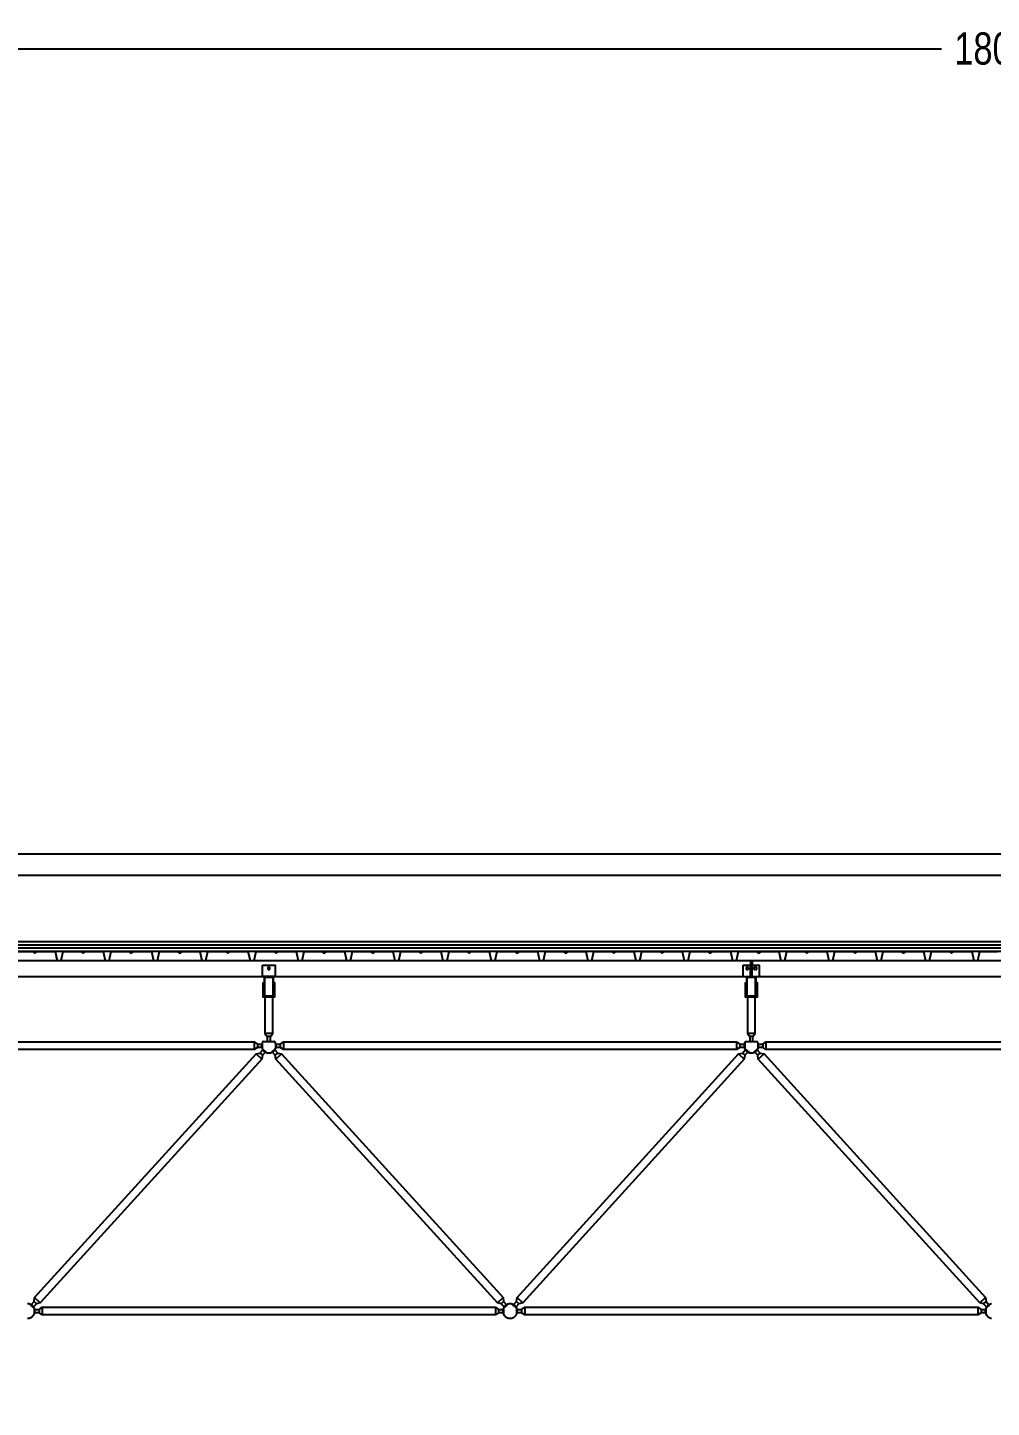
# Model space of a CAD drawing. Header units: centimetres. Extents: x 77182 to 116086, y 20619 to 33555.
# Drawn here: x 105165 to 105764, y 22503 to 23362 of the extents above; entities that cross this region are included whole.
import ezdxf

# ---------------------------------------------------------------- set-up
doc = ezdxf.new("R2010")
doc.units = ezdxf.units.CM
doc.header["$LTSCALE"] = 100
doc.linetypes.add('HIDDEN', pattern=[9.525, 6.35, -3.175])
for name, color, linetype in [('A-ANNO-DIMS', 187, 'Continuous'), ('A-ELEV-02', 253, 'Continuous'), ('A-ELEV-04', 250, 'Continuous'), ('A-WALL-INSL', 249, 'Continuous'), ('A-WALL-SNWPNL', 200, 'Continuous'), ('S-STEL', 3, 'Continuous')]:
    doc.layers.add(name, color=color, linetype=linetype)
doc.styles.add('Fields_100', font='act_simplex.shx', dxfattribs={"width": 0.8, "height": 20})
doc.linetypes.add('BATTING', pattern='A,0.00254,-2.54,[134,ltypeshp.shx,S=2.54,R=0,X=-2.54,Y=0],-5.08,[134,ltypeshp.shx,S=2.54,R=180,X=2.54,Y=0],-2.54', length=10.16254)
doc.dimstyles.new('FIELDS_100', dxfattribs={"dimscale": 0, "dimtxt": 20, "dimasz": 5, "dimexe": 5, "dimexo": 5, "dimgap": 5, "dimtad": 0, "dimdec": 0, "dimzin": 0, "dimdsep": 46, "dimtxsty": 'Fields_100', "dimblk": 'DOT', "dimcen": 0.09, "dimclrt": 50, "dimadec": 0, "dimazin": 0, "dimtfac": 1, "dimtdec": 0, "dimtix": 1, "dimtofl": 0, "dimtmove": 1, "dimatfit": 3, "dimfxl": 5, "dimfxlon": 1, "dimtolj": 1, "dimtzin": 0, "dimarcsym": 0})

# ---------------------------------------------------------------- blocks, each defined once
blk = doc.blocks.new('_Dot')
at = {"color": 0, "linetype": 'ByBlock', "lineweight": -2}
blk.add_line((-0.5, 0), (-1, 0), dxfattribs=at)
at = {"color": 0, "linetype": 'ByBlock', "const_width": 0.5}
blk.add_lwpolyline([(-0.25, 0, 1), (0.25, 0, 1)], format="xyb", close=True, dxfattribs=at)
blk = doc.blocks.new('*D18')
at = {"layer": 'A-ANNO-DIMS', "color": 0, "lineweight": -2, "transparency": 16777216}
for p, q in [((104864.7, 23343.48), (104864.7, 23353.48)), ((106664.7, 23343.48), (106664.7, 23353.48)), ((104869.7, 23348.48), (105733.03, 23348.48)), ((106659.7, 23348.48), (105796.36, 23348.48))]:
    blk.add_line(p, q, dxfattribs=at)
at = {"layer": 'DEFPOINTS', "color": 0, "transparency": 16777216}
for p in [(106664.7, 23348.48), (104864.7, 22503.48), (106664.7, 22503.48)]:
    blk.add_point(p, dxfattribs=at)
at = {"layer": 'A-ANNO-DIMS', "color": 0, "lineweight": -2, "transparency": 16777216, "xscale": 5, "yscale": 5, "zscale": 5, "rotation": 180}
blk.add_blockref('_Dot', (104864.7, 23348.48), dxfattribs=at)
at = {"layer": 'A-ANNO-DIMS', "color": 0, "lineweight": -2, "transparency": 16777216, "xscale": 5, "yscale": 5, "zscale": 5}
blk.add_blockref('_Dot', (106664.7, 23348.48), dxfattribs=at)
at = {"layer": 'A-ANNO-DIMS', "color": 50, "transparency": 16777216, "insert": (105764.7, 23348.48), "char_height": 20, "attachment_point": 5, "style": 'Fields_100'}
blk.add_mtext('\\A1;1800', dxfattribs=at)

msp = doc.modelspace()

# ---------------------------------------------------------------- linework, layer by layer
at = {"layer": 'A-ELEV-02'}
for points in [[(103019.7, 22781.49), (112087.2, 22781.49)], [(105614.2, 22781.49), (105614.2, 22778.49)], [(105615.2, 22781.49), (105615.2, 22778.49)], [(105616.9, 22777.19), (105616.88, 22777.19), (105616.87, 22777.19), (105616.85, 22777.18), (105616.83, 22777.18), (105616.82, 22777.18), (105616.8, 22777.18), (105616.79, 22777.18), (105616.77, 22777.17), (105616.75, 22777.17), (105616.74, 22777.17), (105616.72, 22777.16), (105616.7, 22777.16), (105616.69, 22777.15), (105616.67, 22777.15), (105616.66, 22777.14), (105616.64, 22777.14), (105616.62, 22777.13), (105616.61, 22777.12), (105616.59, 22777.12), (105616.58, 22777.11), (105616.56, 22777.1), (105616.54, 22777.09), (105616.53, 22777.08), (105616.51, 22777.07), (105616.5, 22777.06), (105616.48, 22777.05), (105616.47, 22777.04), (105616.46, 22777.03), (105616.44, 22777.02), (105616.43, 22777.01), (105616.42, 22776.99), (105616.4, 22776.98), (105616.39, 22776.97), (105616.38, 22776.96), (105616.37, 22776.94), (105616.35, 22776.93), (105616.34, 22776.91), (105616.33, 22776.9), (105616.32, 22776.88), (105616.31, 22776.87), (105616.3, 22776.85), (105616.29, 22776.84), (105616.28, 22776.82), (105616.28, 22776.81), (105616.27, 22776.79), (105616.26, 22776.78), (105616.25, 22776.76), (105616.25, 22776.74), (105616.24, 22776.73), (105616.23, 22776.71), (105616.23, 22776.7), (105616.22, 22776.68), (105616.22, 22776.66), (105616.22, 22776.65), (105616.21, 22776.63), (105616.21, 22776.61), (105616.21, 22776.6), (105616.2, 22776.58), (105616.2, 22776.57), (105616.2, 22776.55), (105616.2, 22776.53), (105616.2, 22776.52), (105616.2, 22776.5), (105616.2, 22776.49), (105616.2, 22776.47), (105616.2, 22776.46), (105616.2, 22776.44), (105616.2, 22776.42), (105616.2, 22776.41), (105616.2, 22776.39), (105616.21, 22776.38), (105616.21, 22776.36), (105616.21, 22776.34), (105616.22, 22776.33), (105616.22, 22776.31), (105616.22, 22776.29), (105616.23, 22776.28), (105616.23, 22776.26), (105616.24, 22776.25), (105616.25, 22776.23), (105616.25, 22776.21), (105616.26, 22776.2), (105616.27, 22776.18), (105616.28, 22776.16), (105616.28, 22776.15), (105616.29, 22776.13), (105616.3, 22776.12), (105616.31, 22776.1), (105616.32, 22776.09), (105616.33, 22776.07), (105616.34, 22776.06), (105616.35, 22776.05), (105616.37, 22776.03), (105616.38, 22776.02), (105616.39, 22776), (105616.4, 22775.99), (105616.42, 22775.98), (105616.43, 22775.97), (105616.44, 22775.95), (105616.46, 22775.94), (105616.47, 22775.93), (105616.48, 22775.92), (105616.5, 22775.91), (105616.51, 22775.9), (105616.53, 22775.89), (105616.54, 22775.88), (105616.56, 22775.87), (105616.58, 22775.86), (105616.59, 22775.86), (105616.61, 22775.85), (105616.62, 22775.84), (105616.64, 22775.84), (105616.66, 22775.83), (105616.67, 22775.82), (105616.69, 22775.82), (105616.7, 22775.81), (105616.72, 22775.81), (105616.74, 22775.81), (105616.75, 22775.8), (105616.77, 22775.8), (105616.79, 22775.8), (105616.8, 22775.79), (105616.82, 22775.79), (105616.83, 22775.79), (105616.85, 22775.79), (105616.87, 22775.79), (105616.88, 22775.79), (105616.9, 22775.79)], [(105617.5, 22777.19), (105616.9, 22777.19)], [(105617.5, 22775.79), (105616.9, 22775.79)], [(105617.5, 22775.79), (105617.51, 22775.79), (105617.53, 22775.79), (105617.54, 22775.79), (105617.56, 22775.79), (105617.58, 22775.79), (105617.59, 22775.79), (105617.61, 22775.8), (105617.62, 22775.8), (105617.64, 22775.8), (105617.66, 22775.81), (105617.67, 22775.81), (105617.69, 22775.81), (105617.71, 22775.82), (105617.72, 22775.82), (105617.74, 22775.83), (105617.76, 22775.84), (105617.77, 22775.84), (105617.79, 22775.85), (105617.8, 22775.86), (105617.82, 22775.86), (105617.83, 22775.87), (105617.85, 22775.88), (105617.87, 22775.89), (105617.88, 22775.9), (105617.9, 22775.91), (105617.91, 22775.92), (105617.92, 22775.93), (105617.94, 22775.94), (105617.95, 22775.95), (105617.97, 22775.97), (105617.98, 22775.98), (105617.99, 22775.99), (105618.01, 22776), (105618.02, 22776.02), (105618.03, 22776.03), (105618.04, 22776.05), (105618.05, 22776.06), (105618.06, 22776.07), (105618.07, 22776.09), (105618.08, 22776.1), (105618.09, 22776.12), (105618.1, 22776.13), (105618.11, 22776.15), (105618.12, 22776.16), (105618.13, 22776.18), (105618.13, 22776.2), (105618.14, 22776.21), (105618.15, 22776.23), (105618.15, 22776.25), (105618.16, 22776.26), (105618.17, 22776.28), (105618.17, 22776.29), (105618.17, 22776.31), (105618.18, 22776.33), (105618.18, 22776.34), (105618.19, 22776.36), (105618.19, 22776.38), (105618.19, 22776.39), (105618.19, 22776.41), (105618.19, 22776.42), (105618.2, 22776.44), (105618.2, 22776.46), (105618.2, 22776.47), (105618.2, 22776.49), (105618.2, 22776.5), (105618.2, 22776.52), (105618.2, 22776.53), (105618.19, 22776.55), (105618.19, 22776.57), (105618.19, 22776.58), (105618.19, 22776.6), (105618.19, 22776.61), (105618.18, 22776.63), (105618.18, 22776.65), (105618.17, 22776.66), (105618.17, 22776.68), (105618.17, 22776.7), (105618.16, 22776.71), (105618.15, 22776.73), (105618.15, 22776.74), (105618.14, 22776.76), (105618.13, 22776.78), (105618.13, 22776.79), (105618.12, 22776.81), (105618.11, 22776.82), (105618.1, 22776.84), (105618.09, 22776.85), (105618.08, 22776.87), (105618.07, 22776.88), (105618.06, 22776.9), (105618.05, 22776.91), (105618.04, 22776.93), (105618.03, 22776.94), (105618.02, 22776.96), (105618.01, 22776.97), (105617.99, 22776.98), (105617.98, 22776.99), (105617.97, 22777.01), (105617.95, 22777.02), (105617.94, 22777.03), (105617.92, 22777.04), (105617.91, 22777.05), (105617.9, 22777.06), (105617.88, 22777.07), (105617.87, 22777.08), (105617.85, 22777.09), (105617.83, 22777.1), (105617.82, 22777.11), (105617.8, 22777.12), (105617.79, 22777.12), (105617.77, 22777.13), (105617.76, 22777.14), (105617.74, 22777.14), (105617.72, 22777.15), (105617.71, 22777.15), (105617.69, 22777.16), (105617.67, 22777.16), (105617.66, 22777.17), (105617.64, 22777.17), (105617.62, 22777.17), (105617.61, 22777.18), (105617.59, 22777.18), (105617.58, 22777.18), (105617.56, 22777.18), (105617.54, 22777.18), (105617.53, 22777.19), (105617.51, 22777.19), (105617.5, 22777.19)], [(103019.7, 22771.49), (112087.2, 22771.49)], [(105318.7, 22771.49), (105310.7, 22771.49)], [(105609.7, 22771.49), (105619.7, 22771.49)], [(105311.1, 22765.89), (105311.6, 22765.89)], [(105311.1, 22764.49), (105311.6, 22764.49)], [(105312.28, 22758.69), (105312.28, 22736.09), (105313.7, 22734.09), (105313.7, 22731.09)], [(105315.7, 22731.09), (105315.7, 22734.09), (105317.11, 22736.09), (105317.11, 22758.69)], [(105317.8, 22765.89), (105318.3, 22765.89)], [(105317.8, 22764.49), (105318.3, 22764.49)], [(105611.1, 22765.89), (105611.6, 22765.89)], [(105611.1, 22764.49), (105611.6, 22764.49)], [(105612.28, 22758.69), (105612.28, 22736.09), (105613.7, 22734.09), (105613.7, 22731.09)], [(105615.7, 22731.09), (105615.7, 22734.09), (105617.11, 22736.09), (105617.11, 22758.69)], [(105617.8, 22765.89), (105618.3, 22765.89)], [(105617.8, 22764.49), (105618.3, 22764.49)], [(105317.11, 22736.09), (105312.28, 22736.09)], [(105315.7, 22734.09), (105313.7, 22734.09)], [(105617.11, 22736.09), (105612.28, 22736.09)], [(105615.7, 22734.09), (105613.7, 22734.09)], [(105018.8, 22729.39), (105021.8, 22729.39), (105023.8, 22730.8), (105305.6, 22730.8), (105307.6, 22729.39), (105310.6, 22729.39)], [(105310.6, 22727.39), (105307.6, 22727.39), (105305.6, 22725.97), (105023.8, 22725.97), (105021.8, 22727.39), (105018.8, 22727.39)], [(105305.6, 22730.8), (105305.6, 22725.97)], [(105306.79, 22723.28), (105310.36, 22720.03)], [(105307.6, 22729.39), (105307.6, 22727.39)], [(105309.18, 22723.81), (105310.66, 22722.46)], [(105311.1, 22731.09), (105311.01, 22730.97), (105310.93, 22730.84), (105310.85, 22730.71), (105310.77, 22730.58), (105310.7, 22730.45), (105310.63, 22730.31), (105310.56, 22730.17), (105310.51, 22730.02), (105310.45, 22729.88), (105310.43, 22729.8), (105310.4, 22729.73), (105310.38, 22729.65), (105310.36, 22729.57), (105310.34, 22729.5), (105310.32, 22729.42), (105310.3, 22729.34), (105310.28, 22729.26), (105310.27, 22729.19), (105310.26, 22729.11), (105310.24, 22729.03), (105310.23, 22728.95), (105310.22, 22728.87), (105310.22, 22728.79), (105310.21, 22728.71), (105310.2, 22728.63), (105310.2, 22728.55), (105310.2, 22728.47), (105310.2, 22728.39), (105310.2, 22728.31), (105310.2, 22728.23), (105310.2, 22728.15), (105310.21, 22728.07), (105310.21, 22727.99), (105310.22, 22727.92), (105310.23, 22727.84), (105310.24, 22727.76), (105310.25, 22727.68), (105310.28, 22727.53), (105310.31, 22727.37), (105310.35, 22727.22), (105310.39, 22727.07), (105310.44, 22726.93), (105310.49, 22726.79), (105310.55, 22726.65), (105310.61, 22726.51), (105310.67, 22726.37), (105310.74, 22726.24), (105310.81, 22726.11), (105310.89, 22725.98), (105310.98, 22725.86), (105311.07, 22725.73), (105311.16, 22725.61), (105311.26, 22725.49), (105311.36, 22725.37), (105311.47, 22725.25), (105311.52, 22725.2), (105311.58, 22725.14), (105311.64, 22725.09), (105311.69, 22725.04), (105311.75, 22724.98), (105311.81, 22724.93), (105311.88, 22724.88), (105311.94, 22724.83), (105312, 22724.78), (105312.07, 22724.74), (105312.13, 22724.69), (105312.2, 22724.65), (105312.26, 22724.6), (105312.33, 22724.56), (105312.4, 22724.52), (105312.47, 22724.48), (105312.54, 22724.44), (105312.61, 22724.4), (105312.68, 22724.36), (105312.75, 22724.33), (105312.82, 22724.3), (105312.9, 22724.26), (105312.97, 22724.23), (105313.04, 22724.2), (105313.12, 22724.17), (105313.19, 22724.15), (105313.27, 22724.12), (105313.34, 22724.1), (105313.49, 22724.05), (105313.64, 22724.01), (105313.79, 22723.98), (105313.95, 22723.95), (105314.1, 22723.93), (105314.25, 22723.91), (105314.4, 22723.9), (105314.55, 22723.89), (105314.7, 22723.89), (105314.85, 22723.89), (105315, 22723.9), (105315.15, 22723.91), (105315.3, 22723.93), (105315.45, 22723.95), (105315.6, 22723.98), (105315.75, 22724.01), (105315.9, 22724.05), (105316.05, 22724.1), (105316.13, 22724.12), (105316.2, 22724.15), (105316.28, 22724.17), (105316.35, 22724.2), (105316.43, 22724.23), (105316.5, 22724.26), (105316.57, 22724.3), (105316.64, 22724.33), (105316.71, 22724.36), (105316.79, 22724.4), (105316.86, 22724.44), (105316.93, 22724.48), (105316.99, 22724.52), (105317.06, 22724.56), (105317.13, 22724.6), (105317.2, 22724.65), (105317.26, 22724.69), (105317.33, 22724.74), (105317.39, 22724.78), (105317.46, 22724.83), (105317.52, 22724.88), (105317.58, 22724.93), (105317.64, 22724.98), (105317.7, 22725.04), (105317.76, 22725.09), (105317.82, 22725.14), (105317.87, 22725.2), (105317.93, 22725.25), (105318.04, 22725.37), (105318.14, 22725.49), (105318.24, 22725.61), (105318.33, 22725.73), (105318.42, 22725.86), (105318.5, 22725.98), (105318.58, 22726.11), (105318.65, 22726.24), (105318.72, 22726.37), (105318.79, 22726.51), (105318.85, 22726.65), (105318.9, 22726.79), (105318.95, 22726.93), (105319, 22727.07), (105319.04, 22727.22), (105319.08, 22727.37), (105319.11, 22727.53), (105319.14, 22727.68), (105319.15, 22727.76), (105319.16, 22727.84), (105319.17, 22727.92), (105319.18, 22727.99), (105319.19, 22728.07), (105319.19, 22728.15), (105319.19, 22728.23), (105319.2, 22728.31), (105319.2, 22728.39), (105319.2, 22728.47), (105319.19, 22728.55), (105319.19, 22728.63), (105319.19, 22728.71), (105319.18, 22728.79), (105319.17, 22728.87), (105319.16, 22728.95), (105319.15, 22729.03), (105319.14, 22729.11), (105319.13, 22729.19), (105319.11, 22729.26), (105319.09, 22729.34), (105319.08, 22729.42), (105319.06, 22729.5), (105319.04, 22729.57), (105319.02, 22729.65), (105318.99, 22729.73), (105318.97, 22729.8), (105318.94, 22729.88), (105318.89, 22730.02), (105318.83, 22730.17), (105318.77, 22730.31), (105318.7, 22730.45), (105318.63, 22730.58), (105318.55, 22730.71), (105318.47, 22730.84), (105318.38, 22730.97), (105318.3, 22731.09)], [(105310.57, 22726.6), (105313.31, 22724.11)], [(105310.6, 22730.24), (105310.6, 22726.53)], [(105311.1, 22731.09), (105318.3, 22731.09)], [(105316.08, 22724.11), (105318.83, 22726.6)], [(105318.73, 22722.46), (105320.21, 22723.81)], [(105318.8, 22729.39), (105321.8, 22729.39), (105323.8, 22730.8), (105605.6, 22730.8), (105607.6, 22729.39), (105610.6, 22729.39)], [(105318.8, 22730.24), (105318.8, 22726.53)], [(105610.6, 22727.39), (105607.6, 22727.39), (105605.6, 22725.97), (105323.8, 22725.97), (105321.8, 22727.39), (105318.8, 22727.39)], [(105319.03, 22720.03), (105322.61, 22723.28)], [(105321.8, 22729.39), (105321.8, 22727.39)], [(105323.8, 22730.8), (105323.8, 22725.97)], [(105605.6, 22730.8), (105605.6, 22725.97)], [(105606.79, 22723.28), (105610.36, 22720.03)], [(105607.6, 22729.39), (105607.6, 22727.39)], [(105609.18, 22723.81), (105610.66, 22722.46)], [(105611.1, 22731.09), (105611.01, 22730.97), (105610.93, 22730.84), (105610.85, 22730.71), (105610.77, 22730.58), (105610.7, 22730.45), (105610.63, 22730.31), (105610.56, 22730.17), (105610.51, 22730.02), (105610.45, 22729.88), (105610.43, 22729.8), (105610.4, 22729.73), (105610.38, 22729.65), (105610.36, 22729.57), (105610.34, 22729.5), (105610.32, 22729.42), (105610.3, 22729.34), (105610.28, 22729.26), (105610.27, 22729.19), (105610.26, 22729.11), (105610.24, 22729.03), (105610.23, 22728.95), (105610.22, 22728.87), (105610.22, 22728.79), (105610.21, 22728.71), (105610.2, 22728.63), (105610.2, 22728.55), (105610.2, 22728.47), (105610.2, 22728.39), (105610.2, 22728.31), (105610.2, 22728.23), (105610.2, 22728.15), (105610.21, 22728.07), (105610.21, 22727.99), (105610.22, 22727.92), (105610.23, 22727.84), (105610.24, 22727.76), (105610.25, 22727.68), (105610.28, 22727.53), (105610.31, 22727.37), (105610.35, 22727.22), (105610.39, 22727.07), (105610.44, 22726.93), (105610.49, 22726.79), (105610.55, 22726.65), (105610.61, 22726.51), (105610.67, 22726.37), (105610.74, 22726.24), (105610.81, 22726.11), (105610.89, 22725.98), (105610.98, 22725.86), (105611.07, 22725.73), (105611.16, 22725.61), (105611.26, 22725.49), (105611.36, 22725.37), (105611.47, 22725.25), (105611.52, 22725.2), (105611.58, 22725.14), (105611.64, 22725.09), (105611.69, 22725.04), (105611.75, 22724.98), (105611.81, 22724.93), (105611.88, 22724.88), (105611.94, 22724.83), (105612, 22724.78), (105612.07, 22724.74), (105612.13, 22724.69), (105612.2, 22724.65), (105612.26, 22724.6), (105612.33, 22724.56), (105612.4, 22724.52), (105612.47, 22724.48), (105612.54, 22724.44), (105612.61, 22724.4), (105612.68, 22724.36), (105612.75, 22724.33), (105612.82, 22724.3), (105612.9, 22724.26), (105612.97, 22724.23), (105613.04, 22724.2), (105613.12, 22724.17), (105613.19, 22724.15), (105613.27, 22724.12), (105613.34, 22724.1), (105613.49, 22724.05), (105613.64, 22724.01), (105613.79, 22723.98), (105613.95, 22723.95), (105614.1, 22723.93), (105614.25, 22723.91), (105614.4, 22723.9), (105614.55, 22723.89), (105614.7, 22723.89), (105614.85, 22723.89), (105615, 22723.9), (105615.15, 22723.91), (105615.3, 22723.93), (105615.45, 22723.95), (105615.6, 22723.98), (105615.75, 22724.01), (105615.9, 22724.05), (105616.05, 22724.1), (105616.13, 22724.12), (105616.2, 22724.15), (105616.28, 22724.17), (105616.35, 22724.2), (105616.43, 22724.23), (105616.5, 22724.26), (105616.57, 22724.3), (105616.64, 22724.33), (105616.71, 22724.36), (105616.79, 22724.4), (105616.86, 22724.44), (105616.93, 22724.48), (105616.99, 22724.52), (105617.06, 22724.56), (105617.13, 22724.6), (105617.2, 22724.65), (105617.26, 22724.69), (105617.33, 22724.74), (105617.39, 22724.78), (105617.46, 22724.83), (105617.52, 22724.88), (105617.58, 22724.93), (105617.64, 22724.98), (105617.7, 22725.04), (105617.76, 22725.09), (105617.82, 22725.14), (105617.87, 22725.2), (105617.93, 22725.25), (105618.04, 22725.37), (105618.14, 22725.49), (105618.24, 22725.61), (105618.33, 22725.73), (105618.42, 22725.86), (105618.5, 22725.98), (105618.58, 22726.11), (105618.65, 22726.24), (105618.72, 22726.37), (105618.79, 22726.51), (105618.85, 22726.65), (105618.9, 22726.79), (105618.95, 22726.93), (105619, 22727.07), (105619.04, 22727.22), (105619.08, 22727.37), (105619.11, 22727.53), (105619.14, 22727.68), (105619.15, 22727.76), (105619.16, 22727.84), (105619.17, 22727.92), (105619.18, 22727.99), (105619.19, 22728.07), (105619.19, 22728.15), (105619.19, 22728.23), (105619.2, 22728.31), (105619.2, 22728.39), (105619.2, 22728.47), (105619.19, 22728.55), (105619.19, 22728.63), (105619.19, 22728.71), (105619.18, 22728.79), (105619.17, 22728.87), (105619.16, 22728.95), (105619.15, 22729.03), (105619.14, 22729.11), (105619.13, 22729.19), (105619.11, 22729.26), (105619.09, 22729.34), (105619.08, 22729.42), (105619.06, 22729.5), (105619.04, 22729.57), (105619.02, 22729.65), (105618.99, 22729.73), (105618.97, 22729.8), (105618.94, 22729.88), (105618.89, 22730.02), (105618.83, 22730.17), (105618.77, 22730.31), (105618.7, 22730.45), (105618.63, 22730.58), (105618.55, 22730.71), (105618.47, 22730.84), (105618.38, 22730.97), (105618.3, 22731.09)], [(105610.57, 22726.6), (105613.31, 22724.11)], [(105610.6, 22730.24), (105610.6, 22726.53)], [(105611.1, 22731.09), (105618.3, 22731.09)], [(105616.08, 22724.11), (105618.83, 22726.6)], [(105618.73, 22722.46), (105620.21, 22723.81)], [(105618.8, 22729.39), (105621.8, 22729.39), (105623.8, 22730.8), (105905.6, 22730.8), (105907.6, 22729.39), (105910.6, 22729.39)], [(105618.8, 22730.24), (105618.8, 22726.53)], [(105910.6, 22727.39), (105907.6, 22727.39), (105905.6, 22725.97), (105623.8, 22725.97), (105621.8, 22727.39), (105618.8, 22727.39)], [(105619.03, 22720.03), (105622.61, 22723.28)], [(105621.8, 22729.39), (105621.8, 22727.39)], [(105623.8, 22730.8), (105623.8, 22725.97)], [(105168.73, 22569.31), (105170.21, 22567.97)], [(105169.03, 22571.74), (105172.61, 22568.5)], [(105456.79, 22568.5), (105460.36, 22571.74)], [(105459.18, 22567.97), (105460.66, 22569.31)], [(105468.73, 22569.31), (105470.21, 22567.97)], [(105469.03, 22571.74), (105472.61, 22568.5)], [(105756.79, 22568.5), (105760.36, 22571.74)], [(105759.18, 22567.97), (105760.66, 22569.31)], [(105164.7, 22558.89), (105164.8, 22558.89), (105164.9, 22558.89), (105165, 22558.9), (105165.1, 22558.9), (105165.2, 22558.92), (105165.31, 22558.93), (105165.41, 22558.94), (105165.52, 22558.96), (105165.62, 22558.98), (105165.73, 22559.01), (105165.83, 22559.03), (105165.94, 22559.06), (105166.04, 22559.09), (105166.15, 22559.13), (105166.25, 22559.16), (105166.35, 22559.2), (105166.46, 22559.25), (105166.56, 22559.29), (105166.66, 22559.34), (105166.76, 22559.39), (105166.86, 22559.44), (105166.96, 22559.5), (105167.06, 22559.56), (105167.16, 22559.62), (105167.26, 22559.68), (105167.35, 22559.75), (105167.44, 22559.82), (105167.53, 22559.89), (105167.62, 22559.97), (105167.71, 22560.04), (105167.8, 22560.12), (105167.88, 22560.2), (105167.96, 22560.29), (105168.04, 22560.37), (105168.12, 22560.46), (105168.19, 22560.55), (105168.26, 22560.64), (105168.33, 22560.73), (105168.4, 22560.83), (105168.46, 22560.92), (105168.53, 22561.02), (105168.58, 22561.12), (105168.64, 22561.22), (105168.69, 22561.32), (105168.75, 22561.42), (105168.79, 22561.52), (105168.84, 22561.63), (105168.88, 22561.73), (105168.92, 22561.83), (105168.96, 22561.94), (105168.99, 22562.04), (105169.02, 22562.15), (105169.05, 22562.25), (105169.08, 22562.36), (105169.1, 22562.46), (105169.12, 22562.57), (105169.14, 22562.67), (105169.16, 22562.78), (105169.17, 22562.88), (105169.18, 22562.98), (105169.19, 22563.08), (105169.19, 22563.19), (105169.2, 22563.29), (105169.2, 22563.39), (105169.2, 22563.49), (105169.19, 22563.59), (105169.19, 22563.69), (105169.18, 22563.79), (105169.17, 22563.89), (105169.16, 22564), (105169.14, 22564.1), (105169.12, 22564.21), (105169.1, 22564.31), (105169.08, 22564.41), (105169.05, 22564.52), (105169.02, 22564.62), (105168.99, 22564.73), (105168.96, 22564.83), (105168.92, 22564.94), (105168.88, 22565.04), (105168.84, 22565.15), (105168.79, 22565.25), (105168.75, 22565.35), (105168.69, 22565.45), (105168.64, 22565.55), (105168.58, 22565.65), (105168.53, 22565.75), (105168.46, 22565.85), (105168.4, 22565.94), (105168.33, 22566.04), (105168.26, 22566.13), (105168.19, 22566.22), (105168.12, 22566.31), (105168.04, 22566.4), (105167.96, 22566.49), (105167.88, 22566.57), (105167.8, 22566.65), (105167.71, 22566.73), (105167.62, 22566.81), (105167.53, 22566.88), (105167.44, 22566.95), (105167.35, 22567.02), (105167.26, 22567.09), (105167.16, 22567.15), (105167.06, 22567.21), (105166.96, 22567.27), (105166.86, 22567.33), (105166.76, 22567.38), (105166.66, 22567.43), (105166.56, 22567.48), (105166.46, 22567.53), (105166.35, 22567.57), (105166.25, 22567.61), (105166.15, 22567.65), (105166.04, 22567.68), (105165.94, 22567.71), (105165.83, 22567.74), (105165.73, 22567.77), (105165.62, 22567.79), (105165.52, 22567.81), (105165.41, 22567.83), (105165.31, 22567.84), (105165.2, 22567.86), (105165.1, 22567.87), (105165, 22567.88), (105164.9, 22567.88), (105164.8, 22567.89), (105164.7, 22567.89)], [(105166.08, 22567.67), (105168.83, 22565.17)], [(105168.8, 22564.39), (105171.8, 22564.39), (105173.8, 22565.8), (105455.6, 22565.8), (105457.6, 22564.39), (105460.6, 22564.39)], [(105168.8, 22565.24), (105168.8, 22561.53)], [(105460.6, 22562.39), (105457.6, 22562.39), (105455.6, 22560.97), (105173.8, 22560.97), (105171.8, 22562.39), (105168.8, 22562.39)], [(105171.8, 22564.39), (105171.8, 22562.39)], [(105173.8, 22565.8), (105173.8, 22560.97)], [(105455.6, 22565.8), (105455.6, 22560.97)], [(105457.6, 22564.39), (105457.6, 22562.39)], [(105460.57, 22565.17), (105463.31, 22567.67)], [(105460.6, 22565.24), (105460.6, 22561.53)], [(105466.08, 22567.67), (105468.83, 22565.17)], [(105468.8, 22564.39), (105471.8, 22564.39), (105473.8, 22565.8), (105755.6, 22565.8), (105757.6, 22564.39), (105760.6, 22564.39)], [(105468.8, 22565.24), (105468.8, 22561.53)], [(105760.6, 22562.39), (105757.6, 22562.39), (105755.6, 22560.97), (105473.8, 22560.97), (105471.8, 22562.39), (105468.8, 22562.39)], [(105471.8, 22564.39), (105471.8, 22562.39)], [(105473.8, 22565.8), (105473.8, 22560.97)], [(105755.6, 22565.8), (105755.6, 22560.97)], [(105757.6, 22564.39), (105757.6, 22562.39)], [(105764.09, 22567.84), (105763.98, 22567.83), (105763.88, 22567.81), (105763.77, 22567.79), (105763.67, 22567.77), (105763.56, 22567.74), (105763.46, 22567.71), (105763.35, 22567.68), (105763.25, 22567.65), (105763.15, 22567.61), (105763.04, 22567.57), (105762.94, 22567.53), (105762.83, 22567.48), (105762.73, 22567.43), (105762.63, 22567.38), (105762.53, 22567.33), (105762.43, 22567.27), (105762.33, 22567.21), (105762.24, 22567.15), (105762.14, 22567.09), (105762.04, 22567.02), (105761.95, 22566.95), (105761.86, 22566.88), (105761.77, 22566.81), (105761.68, 22566.73), (105761.6, 22566.65), (105761.52, 22566.57), (105761.43, 22566.49), (105761.36, 22566.4), (105761.28, 22566.31), (105761.2, 22566.22), (105761.13, 22566.13), (105761.06, 22566.04), (105761, 22565.94), (105760.93, 22565.85), (105760.87, 22565.75), (105760.81, 22565.65), (105760.75, 22565.55), (105760.7, 22565.45), (105760.65, 22565.35), (105760.6, 22565.25), (105760.56, 22565.15), (105760.51, 22565.04), (105760.47, 22564.94), (105760.44, 22564.83), (105760.4, 22564.73), (105760.37, 22564.62), (105760.34, 22564.52), (105760.32, 22564.41), (105760.29, 22564.31), (105760.27, 22564.21), (105760.25, 22564.1), (105760.24, 22564), (105760.23, 22563.89), (105760.22, 22563.79), (105760.21, 22563.69), (105760.2, 22563.59), (105760.2, 22563.49), (105760.2, 22563.39), (105760.2, 22563.29), (105760.2, 22563.19), (105760.21, 22563.08), (105760.22, 22562.98), (105760.23, 22562.88), (105760.24, 22562.78), (105760.25, 22562.67), (105760.27, 22562.57), (105760.29, 22562.46), (105760.32, 22562.36), (105760.34, 22562.25), (105760.37, 22562.15), (105760.4, 22562.04), (105760.44, 22561.94), (105760.47, 22561.83), (105760.51, 22561.73), (105760.56, 22561.63), (105760.6, 22561.52), (105760.65, 22561.42), (105760.7, 22561.32), (105760.75, 22561.22), (105760.81, 22561.12), (105760.87, 22561.02), (105760.93, 22560.92), (105761, 22560.83), (105761.06, 22560.73), (105761.13, 22560.64), (105761.2, 22560.55), (105761.28, 22560.46), (105761.36, 22560.37), (105761.43, 22560.29), (105761.52, 22560.2), (105761.6, 22560.12), (105761.68, 22560.04), (105761.77, 22559.97), (105761.86, 22559.89), (105761.95, 22559.82), (105762.04, 22559.75), (105762.14, 22559.68), (105762.24, 22559.62), (105762.33, 22559.56), (105762.43, 22559.5), (105762.53, 22559.44), (105762.63, 22559.39), (105762.73, 22559.34), (105762.83, 22559.29), (105762.94, 22559.25), (105763.04, 22559.2), (105763.15, 22559.16), (105763.25, 22559.13), (105763.35, 22559.09), (105763.46, 22559.06), (105763.56, 22559.03), (105763.67, 22559.01), (105763.77, 22558.98), (105763.88, 22558.96), (105763.98, 22558.94), (105764.09, 22558.93)], [(105760.57, 22565.17), (105763.31, 22567.67)], [(105760.6, 22565.24), (105760.6, 22561.53)]]:
    msp.add_lwpolyline(points, dxfattribs=at)
for points in [[(105310.7, 22778.49), (105318.7, 22778.49), (105318.7, 22771.19), (105310.7, 22771.19)], [(105315.4, 22776.49), (105315.4, 22776.5), (105315.4, 22776.52), (105315.4, 22776.53), (105315.39, 22776.55), (105315.39, 22776.57), (105315.39, 22776.58), (105315.39, 22776.6), (105315.39, 22776.61), (105315.38, 22776.63), (105315.38, 22776.65), (105315.37, 22776.66), (105315.37, 22776.68), (105315.37, 22776.7), (105315.36, 22776.71), (105315.35, 22776.73), (105315.35, 22776.74), (105315.34, 22776.76), (105315.33, 22776.78), (105315.33, 22776.79), (105315.32, 22776.81), (105315.31, 22776.82), (105315.3, 22776.84), (105315.29, 22776.85), (105315.28, 22776.87), (105315.27, 22776.88), (105315.26, 22776.9), (105315.25, 22776.91), (105315.24, 22776.93), (105315.23, 22776.94), (105315.22, 22776.96), (105315.21, 22776.97), (105315.19, 22776.98), (105315.18, 22776.99), (105315.17, 22777.01), (105315.15, 22777.02), (105315.14, 22777.03), (105315.12, 22777.04), (105315.11, 22777.05), (105315.1, 22777.06), (105315.08, 22777.07), (105315.07, 22777.08), (105315.05, 22777.09), (105315.03, 22777.1), (105315.02, 22777.11), (105315, 22777.12), (105314.99, 22777.12), (105314.97, 22777.13), (105314.96, 22777.14), (105314.94, 22777.14), (105314.92, 22777.15), (105314.91, 22777.15), (105314.89, 22777.16), (105314.87, 22777.16), (105314.86, 22777.17), (105314.84, 22777.17), (105314.82, 22777.17), (105314.81, 22777.18), (105314.79, 22777.18), (105314.78, 22777.18), (105314.76, 22777.18), (105314.74, 22777.19), (105314.73, 22777.19), (105314.71, 22777.19), (105314.7, 22777.19), (105314.68, 22777.19), (105314.67, 22777.19), (105314.65, 22777.19), (105314.63, 22777.18), (105314.62, 22777.18), (105314.6, 22777.18), (105314.59, 22777.18), (105314.57, 22777.17), (105314.55, 22777.17), (105314.54, 22777.17), (105314.52, 22777.16), (105314.5, 22777.16), (105314.49, 22777.15), (105314.47, 22777.15), (105314.46, 22777.14), (105314.44, 22777.14), (105314.42, 22777.13), (105314.41, 22777.12), (105314.39, 22777.12), (105314.38, 22777.11), (105314.36, 22777.1), (105314.34, 22777.09), (105314.33, 22777.08), (105314.31, 22777.07), (105314.3, 22777.06), (105314.28, 22777.05), (105314.27, 22777.04), (105314.26, 22777.03), (105314.24, 22777.02), (105314.23, 22777.01), (105314.22, 22776.99), (105314.2, 22776.98), (105314.19, 22776.97), (105314.18, 22776.96), (105314.17, 22776.94), (105314.15, 22776.93), (105314.14, 22776.91), (105314.13, 22776.9), (105314.12, 22776.88), (105314.11, 22776.87), (105314.1, 22776.85), (105314.09, 22776.84), (105314.08, 22776.82), (105314.08, 22776.81), (105314.07, 22776.79), (105314.06, 22776.78), (105314.05, 22776.76), (105314.05, 22776.74), (105314.04, 22776.73), (105314.03, 22776.71), (105314.03, 22776.7), (105314.02, 22776.68), (105314.02, 22776.66), (105314.02, 22776.65), (105314.01, 22776.63), (105314.01, 22776.61), (105314.01, 22776.6), (105314, 22776.58), (105314, 22776.57), (105314, 22776.55), (105314, 22776.53), (105314, 22776.52), (105314, 22776.5), (105314, 22776.49), (105314, 22776.47), (105314, 22776.46), (105314, 22776.44), (105314, 22776.42), (105314, 22776.41), (105314, 22776.39), (105314.01, 22776.38), (105314.01, 22776.36), (105314.01, 22776.34), (105314.02, 22776.33), (105314.02, 22776.31), (105314.02, 22776.29), (105314.03, 22776.28), (105314.03, 22776.26), (105314.04, 22776.25), (105314.05, 22776.23), (105314.05, 22776.21), (105314.06, 22776.2), (105314.07, 22776.18), (105314.08, 22776.17), (105314.08, 22776.15), (105314.09, 22776.13), (105314.1, 22776.12), (105314.11, 22776.1), (105314.12, 22776.09), (105314.13, 22776.07), (105314.14, 22776.06), (105314.15, 22776.05), (105314.17, 22776.03), (105314.18, 22776.02), (105314.19, 22776), (105314.2, 22775.99), (105314.22, 22775.98), (105314.23, 22775.97), (105314.24, 22775.95), (105314.26, 22775.94), (105314.27, 22775.93), (105314.28, 22775.92), (105314.3, 22775.91), (105314.31, 22775.9), (105314.33, 22775.89), (105314.34, 22775.88), (105314.36, 22775.87), (105314.38, 22775.86), (105314.39, 22775.86), (105314.41, 22775.85), (105314.42, 22775.84), (105314.44, 22775.84), (105314.46, 22775.83), (105314.47, 22775.82), (105314.49, 22775.82), (105314.5, 22775.81), (105314.52, 22775.81), (105314.54, 22775.81), (105314.55, 22775.8), (105314.57, 22775.8), (105314.59, 22775.8), (105314.6, 22775.79), (105314.62, 22775.79), (105314.63, 22775.79), (105314.65, 22775.79), (105314.67, 22775.79), (105314.68, 22775.79), (105314.7, 22775.79), (105314.71, 22775.79), (105314.73, 22775.79), (105314.74, 22775.79), (105314.76, 22775.79), (105314.78, 22775.79), (105314.79, 22775.79), (105314.81, 22775.8), (105314.82, 22775.8), (105314.84, 22775.8), (105314.86, 22775.81), (105314.87, 22775.81), (105314.89, 22775.81), (105314.91, 22775.82), (105314.92, 22775.82), (105314.94, 22775.83), (105314.96, 22775.84), (105314.97, 22775.84), (105314.99, 22775.85), (105315, 22775.86), (105315.02, 22775.86), (105315.03, 22775.87), (105315.05, 22775.88), (105315.07, 22775.89), (105315.08, 22775.9), (105315.1, 22775.91), (105315.11, 22775.92), (105315.12, 22775.93), (105315.14, 22775.94), (105315.15, 22775.95), (105315.17, 22775.97), (105315.18, 22775.98), (105315.19, 22775.99), (105315.21, 22776), (105315.22, 22776.02), (105315.23, 22776.03), (105315.24, 22776.05), (105315.25, 22776.06), (105315.26, 22776.07), (105315.27, 22776.09), (105315.28, 22776.1), (105315.29, 22776.12), (105315.3, 22776.13), (105315.31, 22776.15), (105315.32, 22776.17), (105315.33, 22776.18), (105315.33, 22776.2), (105315.34, 22776.21), (105315.35, 22776.23), (105315.35, 22776.25), (105315.36, 22776.26), (105315.37, 22776.28), (105315.37, 22776.29), (105315.37, 22776.31), (105315.38, 22776.33), (105315.38, 22776.34), (105315.39, 22776.36), (105315.39, 22776.38), (105315.39, 22776.39), (105315.39, 22776.41), (105315.39, 22776.42), (105315.4, 22776.44), (105315.4, 22776.46), (105315.4, 22776.47)], [(105609.7, 22778.49), (105619.7, 22778.49), (105619.7, 22771.19), (105609.7, 22771.19)], [(105612.9, 22776.49), (105612.9, 22776.5), (105612.9, 22776.52), (105612.9, 22776.53), (105612.89, 22776.55), (105612.89, 22776.57), (105612.89, 22776.58), (105612.89, 22776.6), (105612.89, 22776.61), (105612.88, 22776.63), (105612.88, 22776.65), (105612.87, 22776.66), (105612.87, 22776.68), (105612.87, 22776.7), (105612.86, 22776.71), (105612.85, 22776.73), (105612.85, 22776.74), (105612.84, 22776.76), (105612.83, 22776.78), (105612.83, 22776.79), (105612.82, 22776.81), (105612.81, 22776.82), (105612.8, 22776.84), (105612.79, 22776.85), (105612.78, 22776.87), (105612.77, 22776.88), (105612.76, 22776.9), (105612.75, 22776.91), (105612.74, 22776.93), (105612.73, 22776.94), (105612.72, 22776.96), (105612.71, 22776.97), (105612.69, 22776.98), (105612.68, 22776.99), (105612.67, 22777.01), (105612.65, 22777.02), (105612.64, 22777.03), (105612.62, 22777.04), (105612.61, 22777.05), (105612.6, 22777.06), (105612.58, 22777.07), (105612.57, 22777.08), (105612.55, 22777.09), (105612.53, 22777.1), (105612.52, 22777.11), (105612.5, 22777.12), (105612.49, 22777.12), (105612.47, 22777.13), (105612.46, 22777.14), (105612.44, 22777.14), (105612.42, 22777.15), (105612.41, 22777.15), (105612.39, 22777.16), (105612.37, 22777.16), (105612.36, 22777.17), (105612.34, 22777.17), (105612.32, 22777.17), (105612.31, 22777.18), (105612.29, 22777.18), (105612.28, 22777.18), (105612.26, 22777.18), (105612.24, 22777.18), (105612.23, 22777.19), (105612.21, 22777.19), (105612.2, 22777.19), (105612.18, 22777.19), (105612.17, 22777.19), (105612.15, 22777.18), (105612.13, 22777.18), (105612.12, 22777.18), (105612.1, 22777.18), (105612.09, 22777.18), (105612.07, 22777.17), (105612.05, 22777.17), (105612.04, 22777.17), (105612.02, 22777.16), (105612, 22777.16), (105611.99, 22777.15), (105611.97, 22777.15), (105611.96, 22777.14), (105611.94, 22777.14), (105611.92, 22777.13), (105611.91, 22777.12), (105611.89, 22777.12), (105611.88, 22777.11), (105611.86, 22777.1), (105611.84, 22777.09), (105611.83, 22777.08), (105611.81, 22777.07), (105611.8, 22777.06), (105611.78, 22777.05), (105611.77, 22777.04), (105611.76, 22777.03), (105611.74, 22777.02), (105611.73, 22777.01), (105611.72, 22776.99), (105611.7, 22776.98), (105611.69, 22776.97), (105611.68, 22776.96), (105611.67, 22776.94), (105611.65, 22776.93), (105611.64, 22776.91), (105611.63, 22776.9), (105611.62, 22776.88), (105611.61, 22776.87), (105611.6, 22776.85), (105611.59, 22776.84), (105611.58, 22776.82), (105611.58, 22776.81), (105611.57, 22776.79), (105611.56, 22776.78), (105611.55, 22776.76), (105611.55, 22776.74), (105611.54, 22776.73), (105611.53, 22776.71), (105611.53, 22776.7), (105611.52, 22776.68), (105611.52, 22776.66), (105611.52, 22776.65), (105611.51, 22776.63), (105611.51, 22776.61), (105611.51, 22776.6), (105611.5, 22776.58), (105611.5, 22776.57), (105611.5, 22776.55), (105611.5, 22776.53), (105611.5, 22776.52), (105611.5, 22776.5), (105611.5, 22776.49), (105611.5, 22776.47), (105611.5, 22776.46), (105611.5, 22776.44), (105611.5, 22776.42), (105611.5, 22776.41), (105611.5, 22776.39), (105611.51, 22776.38), (105611.51, 22776.36), (105611.51, 22776.34), (105611.52, 22776.33), (105611.52, 22776.31), (105611.52, 22776.29), (105611.53, 22776.28), (105611.53, 22776.26), (105611.54, 22776.25), (105611.55, 22776.23), (105611.55, 22776.21), (105611.56, 22776.2), (105611.57, 22776.18), (105611.58, 22776.16), (105611.58, 22776.15), (105611.59, 22776.13), (105611.6, 22776.12), (105611.61, 22776.1), (105611.62, 22776.09), (105611.63, 22776.07), (105611.64, 22776.06), (105611.65, 22776.05), (105611.67, 22776.03), (105611.68, 22776.02), (105611.69, 22776), (105611.7, 22775.99), (105611.72, 22775.98), (105611.73, 22775.97), (105611.74, 22775.95), (105611.76, 22775.94), (105611.77, 22775.93), (105611.78, 22775.92), (105611.8, 22775.91), (105611.81, 22775.9), (105611.83, 22775.89), (105611.84, 22775.88), (105611.86, 22775.87), (105611.88, 22775.86), (105611.89, 22775.86), (105611.91, 22775.85), (105611.92, 22775.84), (105611.94, 22775.84), (105611.96, 22775.83), (105611.97, 22775.82), (105611.99, 22775.82), (105612, 22775.81), (105612.02, 22775.81), (105612.04, 22775.81), (105612.05, 22775.8), (105612.07, 22775.8), (105612.09, 22775.8), (105612.1, 22775.79), (105612.12, 22775.79), (105612.13, 22775.79), (105612.15, 22775.79), (105612.17, 22775.79), (105612.18, 22775.79), (105612.2, 22775.79), (105612.21, 22775.79), (105612.23, 22775.79), (105612.24, 22775.79), (105612.26, 22775.79), (105612.28, 22775.79), (105612.29, 22775.79), (105612.31, 22775.8), (105612.32, 22775.8), (105612.34, 22775.8), (105612.36, 22775.81), (105612.37, 22775.81), (105612.39, 22775.81), (105612.41, 22775.82), (105612.42, 22775.82), (105612.44, 22775.83), (105612.46, 22775.84), (105612.47, 22775.84), (105612.49, 22775.85), (105612.5, 22775.86), (105612.52, 22775.86), (105612.53, 22775.87), (105612.55, 22775.88), (105612.57, 22775.89), (105612.58, 22775.9), (105612.6, 22775.91), (105612.61, 22775.92), (105612.62, 22775.93), (105612.64, 22775.94), (105612.65, 22775.95), (105612.67, 22775.97), (105612.68, 22775.98), (105612.69, 22775.99), (105612.71, 22776), (105612.72, 22776.02), (105612.73, 22776.03), (105612.74, 22776.05), (105612.75, 22776.06), (105612.76, 22776.07), (105612.77, 22776.09), (105612.78, 22776.1), (105612.79, 22776.12), (105612.8, 22776.13), (105612.81, 22776.15), (105612.82, 22776.16), (105612.83, 22776.18), (105612.83, 22776.2), (105612.84, 22776.21), (105612.85, 22776.23), (105612.85, 22776.25), (105612.86, 22776.26), (105612.87, 22776.28), (105612.87, 22776.29), (105612.87, 22776.31), (105612.88, 22776.33), (105612.88, 22776.34), (105612.89, 22776.36), (105612.89, 22776.38), (105612.89, 22776.39), (105612.89, 22776.41), (105612.89, 22776.42), (105612.9, 22776.44), (105612.9, 22776.46), (105612.9, 22776.47)], [(105311.1, 22767.69), (105311.6, 22767.69), (105311.6, 22759.19), (105317.8, 22759.19), (105317.8, 22767.69), (105318.3, 22767.69), (105318.3, 22758.69), (105311.1, 22758.69)], [(105611.1, 22767.69), (105611.6, 22767.69), (105611.6, 22759.19), (105617.8, 22759.19), (105617.8, 22767.69), (105618.3, 22767.69), (105618.3, 22758.69), (105611.1, 22758.69)], [(105166.72, 22567.09), (105168.73, 22569.31), (105169.03, 22571.74), (105306.79, 22723.28), (105309.18, 22723.81), (105311.2, 22726.03), (105312.68, 22724.68), (105310.66, 22722.46), (105310.36, 22720.03), (105172.61, 22568.5), (105170.21, 22567.97), (105168.2, 22565.75)], [(105461.2, 22565.75), (105459.18, 22567.97), (105456.79, 22568.5), (105319.03, 22720.03), (105318.73, 22722.46), (105316.72, 22724.68), (105318.2, 22726.03), (105320.21, 22723.81), (105322.61, 22723.28), (105460.36, 22571.74), (105460.66, 22569.31), (105462.68, 22567.09)], [(105466.72, 22567.09), (105468.73, 22569.31), (105469.03, 22571.74), (105606.79, 22723.28), (105609.18, 22723.81), (105611.2, 22726.03), (105612.68, 22724.68), (105610.66, 22722.46), (105610.36, 22720.03), (105472.61, 22568.5), (105470.21, 22567.97), (105468.2, 22565.75)], [(105761.2, 22565.75), (105759.18, 22567.97), (105756.79, 22568.5), (105619.03, 22720.03), (105618.73, 22722.46), (105616.72, 22724.68), (105618.2, 22726.03), (105620.21, 22723.81), (105622.61, 22723.28), (105760.36, 22571.74), (105760.66, 22569.31), (105762.68, 22567.09)], [(105469.2, 22563.39), (105469.2, 22563.49), (105469.19, 22563.59), (105469.19, 22563.69), (105469.18, 22563.79), (105469.17, 22563.89), (105469.16, 22564), (105469.14, 22564.1), (105469.12, 22564.21), (105469.1, 22564.31), (105469.08, 22564.41), (105469.05, 22564.52), (105469.02, 22564.62), (105468.99, 22564.73), (105468.96, 22564.83), (105468.92, 22564.94), (105468.88, 22565.04), (105468.84, 22565.15), (105468.79, 22565.25), (105468.75, 22565.35), (105468.69, 22565.45), (105468.64, 22565.55), (105468.58, 22565.65), (105468.53, 22565.75), (105468.46, 22565.85), (105468.4, 22565.94), (105468.33, 22566.04), (105468.26, 22566.13), (105468.19, 22566.22), (105468.12, 22566.31), (105468.04, 22566.4), (105467.96, 22566.49), (105467.88, 22566.57), (105467.8, 22566.65), (105467.71, 22566.73), (105467.62, 22566.81), (105467.53, 22566.88), (105467.44, 22566.95), (105467.35, 22567.02), (105467.26, 22567.09), (105467.16, 22567.15), (105467.06, 22567.21), (105466.96, 22567.27), (105466.86, 22567.33), (105466.76, 22567.38), (105466.66, 22567.43), (105466.56, 22567.48), (105466.46, 22567.53), (105466.35, 22567.57), (105466.25, 22567.61), (105466.15, 22567.65), (105466.04, 22567.68), (105465.94, 22567.71), (105465.83, 22567.74), (105465.73, 22567.77), (105465.62, 22567.79), (105465.52, 22567.81), (105465.41, 22567.83), (105465.31, 22567.84), (105465.2, 22567.86), (105465.1, 22567.87), (105465, 22567.88), (105464.9, 22567.88), (105464.8, 22567.89), (105464.7, 22567.89), (105464.6, 22567.89), (105464.5, 22567.88), (105464.4, 22567.88), (105464.29, 22567.87), (105464.19, 22567.86), (105464.09, 22567.84), (105463.98, 22567.83), (105463.88, 22567.81), (105463.77, 22567.79), (105463.67, 22567.77), (105463.56, 22567.74), (105463.46, 22567.71), (105463.35, 22567.68), (105463.25, 22567.65), (105463.15, 22567.61), (105463.04, 22567.57), (105462.94, 22567.53), (105462.83, 22567.48), (105462.73, 22567.43), (105462.63, 22567.38), (105462.53, 22567.33), (105462.43, 22567.27), (105462.33, 22567.21), (105462.24, 22567.15), (105462.14, 22567.09), (105462.04, 22567.02), (105461.95, 22566.95), (105461.86, 22566.88), (105461.77, 22566.81), (105461.68, 22566.73), (105461.6, 22566.65), (105461.52, 22566.57), (105461.43, 22566.49), (105461.36, 22566.4), (105461.28, 22566.31), (105461.2, 22566.22), (105461.13, 22566.13), (105461.06, 22566.04), (105461, 22565.94), (105460.93, 22565.85), (105460.87, 22565.75), (105460.81, 22565.65), (105460.75, 22565.55), (105460.7, 22565.45), (105460.65, 22565.35), (105460.6, 22565.25), (105460.56, 22565.15), (105460.51, 22565.04), (105460.47, 22564.94), (105460.44, 22564.83), (105460.4, 22564.73), (105460.37, 22564.62), (105460.34, 22564.52), (105460.32, 22564.41), (105460.29, 22564.31), (105460.27, 22564.21), (105460.25, 22564.1), (105460.24, 22564), (105460.23, 22563.89), (105460.22, 22563.79), (105460.21, 22563.69), (105460.2, 22563.59), (105460.2, 22563.49), (105460.2, 22563.39), (105460.2, 22563.29), (105460.2, 22563.19), (105460.21, 22563.08), (105460.22, 22562.98), (105460.23, 22562.88), (105460.24, 22562.78), (105460.25, 22562.67), (105460.27, 22562.57), (105460.29, 22562.46), (105460.32, 22562.36), (105460.34, 22562.25), (105460.37, 22562.15), (105460.4, 22562.04), (105460.44, 22561.94), (105460.47, 22561.83), (105460.51, 22561.73), (105460.56, 22561.63), (105460.6, 22561.52), (105460.65, 22561.42), (105460.7, 22561.32), (105460.75, 22561.22), (105460.81, 22561.12), (105460.87, 22561.02), (105460.93, 22560.92), (105461, 22560.83), (105461.06, 22560.73), (105461.13, 22560.64), (105461.2, 22560.55), (105461.28, 22560.46), (105461.36, 22560.37), (105461.43, 22560.29), (105461.52, 22560.2), (105461.6, 22560.12), (105461.68, 22560.04), (105461.77, 22559.97), (105461.86, 22559.89), (105461.95, 22559.82), (105462.04, 22559.75), (105462.14, 22559.68), (105462.24, 22559.62), (105462.33, 22559.56), (105462.43, 22559.5), (105462.53, 22559.44), (105462.63, 22559.39), (105462.73, 22559.34), (105462.83, 22559.29), (105462.94, 22559.25), (105463.04, 22559.2), (105463.15, 22559.16), (105463.25, 22559.13), (105463.35, 22559.09), (105463.46, 22559.06), (105463.56, 22559.03), (105463.67, 22559.01), (105463.77, 22558.98), (105463.88, 22558.96), (105463.98, 22558.94), (105464.09, 22558.93), (105464.19, 22558.92), (105464.29, 22558.9), (105464.4, 22558.9), (105464.5, 22558.89), (105464.6, 22558.89), (105464.7, 22558.89), (105464.8, 22558.89), (105464.9, 22558.89), (105465, 22558.9), (105465.1, 22558.9), (105465.2, 22558.92), (105465.31, 22558.93), (105465.41, 22558.94), (105465.52, 22558.96), (105465.62, 22558.98), (105465.73, 22559.01), (105465.83, 22559.03), (105465.94, 22559.06), (105466.04, 22559.09), (105466.15, 22559.13), (105466.25, 22559.16), (105466.35, 22559.2), (105466.46, 22559.25), (105466.56, 22559.29), (105466.66, 22559.34), (105466.76, 22559.39), (105466.86, 22559.44), (105466.96, 22559.5), (105467.06, 22559.56), (105467.16, 22559.62), (105467.26, 22559.68), (105467.35, 22559.75), (105467.44, 22559.82), (105467.53, 22559.89), (105467.62, 22559.97), (105467.71, 22560.04), (105467.8, 22560.12), (105467.88, 22560.2), (105467.96, 22560.29), (105468.04, 22560.37), (105468.12, 22560.46), (105468.19, 22560.55), (105468.26, 22560.64), (105468.33, 22560.73), (105468.4, 22560.83), (105468.46, 22560.92), (105468.53, 22561.02), (105468.58, 22561.12), (105468.64, 22561.22), (105468.69, 22561.32), (105468.75, 22561.42), (105468.79, 22561.52), (105468.84, 22561.63), (105468.88, 22561.73), (105468.92, 22561.83), (105468.96, 22561.94), (105468.99, 22562.04), (105469.02, 22562.15), (105469.05, 22562.25), (105469.08, 22562.36), (105469.1, 22562.46), (105469.12, 22562.57), (105469.14, 22562.67), (105469.16, 22562.78), (105469.17, 22562.88), (105469.18, 22562.98), (105469.19, 22563.08), (105469.19, 22563.19), (105469.2, 22563.29)]]:
    msp.add_lwpolyline(points, close=True, dxfattribs=at)
at = {"layer": 'A-ELEV-02', "linetype": 'HIDDEN', "ltscale": 0.1}
for points in [[(105614.2, 22771.49), (105614.2, 22778.49)], [(105615.2, 22771.49), (105615.2, 22778.49)]]:
    msp.add_lwpolyline(points, dxfattribs=at)
at = {"layer": 'A-ELEV-04'}
for p, q in [((112125.24, 22847.63), (92209.45, 22847.63)), ((94028.29, 22834.5), (112086.65, 22834.5))]:
    msp.add_line(p, q, dxfattribs=at)
at = {"layer": 'A-WALL-INSL', "ltscale": 0.002, "const_width": 0.2}
msp.add_lwpolyline([(112094.7, 22794.99), (94022.2, 22794.99)], dxfattribs=at)
at = {"layer": 'A-WALL-INSL', "linetype": 'BATTING', "ltscale": 0.002}
for points in [[(112094.7, 22792.99), (94022.2, 22792.99)], [(112094.7, 22788.99), (94022.2, 22788.99)]]:
    msp.add_lwpolyline(points, dxfattribs=at)
at = {"layer": 'A-WALL-INSL', "ltscale": 0.002}
for points in [[(112094.7, 22790.99), (94022.2, 22790.99)], [(112094.7, 22786.99), (94022.2, 22786.99)]]:
    msp.add_lwpolyline(points, dxfattribs=at)
at = {"layer": 'A-WALL-SNWPNL', "ltscale": 100}
for points in [[(105156.74, 22786.99), (105167.74, 22786.99), (105169.24, 22785.99), (105170.74, 22786.99), (105181.74, 22786.99), (105182.99, 22781.49), (105185.49, 22781.49), (105185.93, 22783.44)], [(105182.54, 22783.44), (105182.99, 22781.49), (105185.49, 22781.49), (105186.74, 22786.99), (105197.74, 22786.99), (105199.24, 22785.99), (105200.74, 22786.99), (105211.74, 22786.99), (105212.99, 22781.49), (105215.49, 22781.49), (105216.74, 22786.99), (105227.74, 22786.99), (105229.24, 22785.99), (105230.74, 22786.99), (105241.74, 22786.99), (105242.99, 22781.49), (105245.49, 22781.49), (105246.74, 22786.99), (105257.74, 22786.99), (105259.24, 22785.99), (105260.74, 22786.99), (105271.74, 22786.99), (105272.99, 22781.49), (105275.49, 22781.49), (105275.93, 22783.44)], [(105272.54, 22783.44), (105272.99, 22781.49), (105275.49, 22781.49), (105276.74, 22786.99), (105287.74, 22786.99), (105289.24, 22785.99), (105290.74, 22786.99), (105301.74, 22786.99), (105302.99, 22781.49), (105305.49, 22781.49), (105306.74, 22786.99), (105317.74, 22786.99), (105319.24, 22785.99), (105320.74, 22786.99), (105331.74, 22786.99), (105332.99, 22781.49), (105335.49, 22781.49), (105336.74, 22786.99), (105347.74, 22786.99), (105349.24, 22785.99), (105350.74, 22786.99), (105361.74, 22786.99), (105362.99, 22781.49), (105365.49, 22781.49), (105365.93, 22783.44)], [(105362.54, 22783.44), (105362.99, 22781.49), (105365.49, 22781.49), (105366.74, 22786.99), (105377.74, 22786.99), (105379.24, 22785.99), (105380.74, 22786.99), (105391.74, 22786.99), (105392.99, 22781.49), (105395.49, 22781.49), (105396.74, 22786.99), (105407.74, 22786.99), (105409.24, 22785.99), (105410.74, 22786.99), (105421.74, 22786.99), (105422.99, 22781.49), (105425.49, 22781.49), (105426.74, 22786.99), (105437.74, 22786.99), (105439.24, 22785.99), (105440.74, 22786.99), (105451.74, 22786.99), (105452.99, 22781.49), (105455.49, 22781.49), (105455.93, 22783.44)], [(105452.54, 22783.44), (105452.99, 22781.49), (105455.49, 22781.49), (105456.74, 22786.99), (105467.74, 22786.99), (105469.24, 22785.99), (105470.74, 22786.99), (105481.74, 22786.99), (105482.99, 22781.49), (105485.49, 22781.49), (105486.74, 22786.99), (105497.74, 22786.99), (105499.24, 22785.99), (105500.74, 22786.99), (105511.74, 22786.99), (105512.99, 22781.49), (105515.49, 22781.49), (105516.74, 22786.99), (105527.74, 22786.99), (105529.24, 22785.99), (105530.74, 22786.99), (105541.74, 22786.99), (105542.99, 22781.49), (105545.49, 22781.49), (105545.93, 22783.44)], [(105542.54, 22783.44), (105542.99, 22781.49), (105545.49, 22781.49), (105546.74, 22786.99), (105557.74, 22786.99), (105559.24, 22785.99), (105560.74, 22786.99), (105571.74, 22786.99), (105572.99, 22781.49), (105575.49, 22781.49), (105576.74, 22786.99), (105587.74, 22786.99), (105589.24, 22785.99), (105590.74, 22786.99), (105601.74, 22786.99), (105602.99, 22781.49), (105605.49, 22781.49), (105606.74, 22786.99), (105617.74, 22786.99), (105619.24, 22785.99), (105620.74, 22786.99), (105631.74, 22786.99), (105632.99, 22781.49), (105635.49, 22781.49), (105635.93, 22783.44)], [(105632.54, 22783.44), (105632.99, 22781.49), (105635.49, 22781.49), (105636.74, 22786.99), (105647.74, 22786.99), (105649.24, 22785.99), (105650.74, 22786.99), (105661.74, 22786.99), (105662.99, 22781.49), (105665.49, 22781.49), (105666.74, 22786.99), (105677.74, 22786.99), (105679.24, 22785.99), (105680.74, 22786.99), (105691.74, 22786.99), (105692.99, 22781.49), (105695.49, 22781.49), (105696.74, 22786.99), (105707.74, 22786.99), (105709.24, 22785.99), (105710.74, 22786.99), (105721.74, 22786.99), (105722.99, 22781.49), (105725.49, 22781.49), (105725.93, 22783.44)], [(105722.54, 22783.44), (105722.99, 22781.49), (105725.49, 22781.49), (105726.74, 22786.99), (105737.74, 22786.99), (105739.24, 22785.99), (105740.74, 22786.99), (105751.74, 22786.99), (105752.99, 22781.49), (105755.49, 22781.49), (105756.74, 22786.99), (105767.74, 22786.99)]]:
    msp.add_lwpolyline(points, dxfattribs=at)
at = {"layer": 'S-STEL'}
for points in [[(105317.7, 22759.19), (105317.7, 22771.19), (105311.7, 22771.19), (105311.7, 22759.19)], [(105617.7, 22759.19), (105617.7, 22771.19), (105611.7, 22771.19), (105611.7, 22759.19)]]:
    msp.add_lwpolyline(points, dxfattribs=at)
for points in [[(105317.4, 22770.89), (105312, 22770.89), (105312, 22759.49), (105317.4, 22759.49)], [(105617.4, 22770.89), (105612, 22770.89), (105612, 22759.49), (105617.4, 22759.49)]]:
    msp.add_lwpolyline(points, close=True, dxfattribs=at)

# ---------------------------------------------------------------- dimensions: what is measured, and where the dimension line sits
at = {"layer": 'A-ANNO-DIMS'}
dim = msp.add_linear_dim(base=(106664.7, 23348.48), p1=(104864.7, 22503.48), p2=(106664.7, 22503.48), dimstyle='FIELDS_100', override={"dimscale": 1}, dxfattribs=at)
dim.commit()
dim.dimension.update_dxf_attribs({"geometry": '*D18', "text_midpoint": (105764.7, 23348.48)})

doc.saveas('drawing.dxf')
